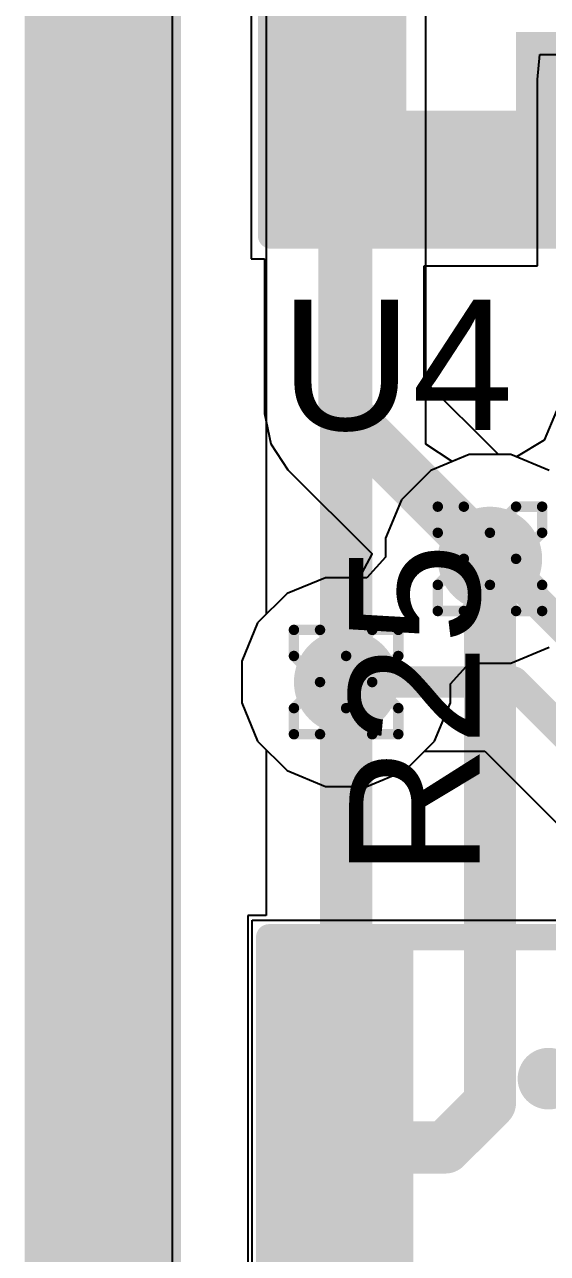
# Model space of a CAD drawing. Header units: inches. Extents: x -0.5 to 14, y -0.2 to 4.7.
# Drawn here: x -0.1492 to -0.049, y 0.5899 to 0.8255 of the extents above; entities that cross this region are included whole.
import ezdxf

# ---------------------------------------------------------------- set-up
doc = ezdxf.new("R2010")
doc.units = ezdxf.units.IN
doc.header["$MEASUREMENT"] = 0
for name, color, linetype in [('Board_outline', 56, 'Continuous'), ('Bottom Layer', 5, 'Continuous'), ('Bottom Overlay', 54, 'Continuous'), ('Drill Drawing', 1, 'Continuous'), ('GND', 16, 'Continuous'), ('Keep-Out Layer', 6, 'Continuous'), ('POWER', 76, 'Continuous'), ('Top Layer', 1, 'Continuous'), ('Top Overlay', 2, 'Continuous'), ('Top Paste', 8, 'Continuous'), ('Top Solder', 216, 'Continuous'), ('Via Holes', 16, 'Continuous')]:
    doc.layers.add(name, color=color, linetype=linetype)
doc.styles.add('Arial', font='', dxfattribs={"height": 0.2})
doc.styles.get('Arial').set_extended_font_data('Arial')

# ---------------------------------------------------------------- blocks, each defined once
blk = doc.blocks.new('SPL06_001_15')
at = {"layer": 'Top Layer'}
for points in [[(-0.0374, 0.02953), (-0.0374, 0.04725), (-0.01968, 0.04725), (-0.01968, 0.02953)], [(0.01968, 0.02953), (0.01968, 0.04725), (0.0374, 0.04725), (0.0374, 0.02953)], [(-0.0374, 0.00393), (-0.0374, 0.02165), (-0.01968, 0.02165), (-0.01968, 0.00393)], [(0.01968, 0.00393), (0.01968, 0.02165), (0.0374, 0.02165), (0.0374, 0.00393)], [(-0.0374, -0.02165), (-0.0374, -0.00393), (-0.01968, -0.00393), (-0.01968, -0.02165)], [(0.01968, -0.02165), (0.01968, -0.00393), (0.0374, -0.00393), (0.0374, -0.02165)], [(-0.0374, -0.04725), (-0.0374, -0.02953), (-0.01968, -0.02953), (-0.01968, -0.04725)], [(0.01968, -0.04725), (0.01968, -0.02953), (0.0374, -0.02953), (0.0374, -0.04725)]]:
    blk.add_hatch(color=1, dxfattribs=at).paths.add_polyline_path(points)
at = {"layer": 'Top Paste'}
for points in [[(-0.0374, 0.02953), (-0.0374, 0.04725), (-0.01968, 0.04725), (-0.01968, 0.02953)], [(0.01968, 0.02953), (0.01968, 0.04725), (0.0374, 0.04725), (0.0374, 0.02953)], [(-0.0374, 0.00393), (-0.0374, 0.02165), (-0.01968, 0.02165), (-0.01968, 0.00393)], [(0.01968, 0.00393), (0.01968, 0.02165), (0.0374, 0.02165), (0.0374, 0.00393)], [(-0.0374, -0.02165), (-0.0374, -0.00393), (-0.01968, -0.00393), (-0.01968, -0.02165)], [(0.01968, -0.02165), (0.01968, -0.00393), (0.0374, -0.00393), (0.0374, -0.02165)], [(-0.0374, -0.04725), (-0.0374, -0.02953), (-0.01968, -0.02953), (-0.01968, -0.04725)], [(0.01968, -0.04725), (0.01968, -0.02953), (0.0374, -0.02953), (0.0374, -0.04725)]]:
    blk.add_hatch(color=8, dxfattribs=at).paths.add_polyline_path(points)
at = {"layer": 'Top Solder'}
for points in [[(-0.0414, 0.02553), (-0.0414, 0.05125), (-0.01568, 0.05125), (-0.01568, 0.02553)], [(0.01568, 0.02553), (0.01568, 0.05125), (0.0414, 0.05125), (0.0414, 0.02553)], [(-0.0414, -0.00007), (-0.0414, 0.02565), (-0.01568, 0.02565), (-0.01568, -0.00007)], [(0.01568, -0.00007), (0.01568, 0.02565), (0.0414, 0.02565), (0.0414, -0.00007)], [(-0.0414, -0.02565), (-0.0414, 0.00007), (-0.01568, 0.00007), (-0.01568, -0.02565)], [(0.01568, -0.02565), (0.01568, 0.00007), (0.0414, 0.00007), (0.0414, -0.02565)], [(-0.0414, -0.05125), (-0.0414, -0.02553), (-0.01568, -0.02553), (-0.01568, -0.05125)], [(0.01568, -0.05125), (0.01568, -0.02553), (0.0414, -0.02553), (0.0414, -0.05125)]]:
    blk.add_hatch(color=216, dxfattribs=at).paths.add_polyline_path(points)
at = {"layer": 'Top Overlay'}
for p, q in [((-0.00158, 0.03701), (-0.00158, 0.04567)), ((-0.00158, 0.04567), (0, 0.04567)), ((0, 0.04567), (0, 0.03701)), ((-0.00536, 0.04065), (-0.00536, 0.04222)), ((-0.00536, 0.04222), (0.0033, 0.04222)), ((0.0033, 0.04065), (-0.00536, 0.04065)), ((0.0033, 0.04222), (0.0033, 0.04065)), ((0.0033, 0.04065), (0.0033, 0.04065)), ((-0.00158, 0.03701), (-0.00158, 0.03701)), ((0, 0.03701), (-0.00158, 0.03701))]:
    blk.add_line(p, q, dxfattribs=at)
for points in [[(0.0433, 0.0531, 0.005, 0.005, 0), (-0.04346, 0.0531, 0.005, 0.005, 0)], [(-0.04346, 0.0531, 0.005, 0.005, 0), (-0.04346, -0.0531, 0.005, 0.005, 0)], [(0.0433, 0.0531, 0.005, 0.005, 0), (0.0433, -0.0531, 0.005, 0.005, 0)], [(0.05354, 0.04361, 0.005, 0.005, 0), (0.04854, 0.03861, 0.005, 0.005, 0)], [(0.05354, 0.04361, 0.005, 0.005, 0), (0.05354, 0.03361, 0.005, 0.005, 0)], [(0.05354, 0.03361, 0.005, 0.005, 0), (0.04854, 0.03861, 0.005, 0.005, 0)], [(0.0433, -0.0531, 0.005, 0.005, 0), (-0.04346, -0.0531, 0.005, 0.005, 0)]]:
    blk.add_lwpolyline(points, format="xyseb", dxfattribs=at)
for points in [[(-0.04471, 0.0531, 0.0025, 0.0025, 1), (-0.04221, 0.0531, 0.0025, 0.0025, 1)], [(-0.04471, 0.0531, 0.0025, 0.0025, 1), (-0.04221, 0.0531, 0.0025, 0.0025, 1)], [(0.04205, 0.0531, 0.0025, 0.0025, 1), (0.04455, 0.0531, 0.0025, 0.0025, 1)], [(0.04205, 0.0531, 0.0025, 0.0025, 1), (0.04455, 0.0531, 0.0025, 0.0025, 1)], [(0.05229, 0.04361, 0.0025, 0.0025, 1), (0.05479, 0.04361, 0.0025, 0.0025, 1)], [(0.05229, 0.04361, 0.0025, 0.0025, 1), (0.05479, 0.04361, 0.0025, 0.0025, 1)], [(0.04729, 0.03861, 0.0025, 0.0025, 1), (0.04979, 0.03861, 0.0025, 0.0025, 1)], [(0.04729, 0.03861, 0.0025, 0.0025, 1), (0.04979, 0.03861, 0.0025, 0.0025, 1)], [(0.05229, 0.03361, 0.0025, 0.0025, 1), (0.05479, 0.03361, 0.0025, 0.0025, 1)], [(0.05229, 0.03361, 0.0025, 0.0025, 1), (0.05479, 0.03361, 0.0025, 0.0025, 1)], [(-0.00729, -0.02598, 0.00591, 0.00591, 1), (-0.01319, -0.02598, 0.00591, 0.00591, 1)], [(-0.01467, -0.02598, 0.00295, 0.00295, 1), (-0.01171, -0.02598, 0.00295, 0.00295, 1)], [(-0.00877, -0.02598, 0.00295, 0.00295, 1), (-0.00581, -0.02598, 0.00295, 0.00295, 1)], [(-0.04471, -0.0531, 0.0025, 0.0025, 1), (-0.04221, -0.0531, 0.0025, 0.0025, 1)], [(-0.04471, -0.0531, 0.0025, 0.0025, 1), (-0.04221, -0.0531, 0.0025, 0.0025, 1)], [(0.04205, -0.0531, 0.0025, 0.0025, 1), (0.04455, -0.0531, 0.0025, 0.0025, 1)], [(0.04205, -0.0531, 0.0025, 0.0025, 1), (0.04455, -0.0531, 0.0025, 0.0025, 1)]]:
    blk.add_lwpolyline(points, format="xyseb", close=True, dxfattribs=at)
blk = doc.blocks.new('12_LGA__2_2__31')
at = {"layer": 'Top Layer'}
for points in [[(-0.01673, 0.0378), (-0.00295, 0.0378), (-0.00295, 0.02205), (-0.01673, 0.02205)], [(0.00295, 0.0378), (0.01673, 0.0378), (0.01673, 0.02205), (0.00295, 0.02205)], [(-0.0378, 0.03642), (-0.02205, 0.03642), (-0.02205, 0.02264), (-0.0378, 0.02264)], [(0.02205, 0.03642), (0.0378, 0.03642), (0.0378, 0.02264), (0.02205, 0.02264)], [(-0.0378, 0.01673), (-0.02205, 0.01673), (-0.02205, 0.00295), (-0.0378, 0.00295)], [(0.02205, 0.01673), (0.0378, 0.01673), (0.0378, 0.00295), (0.02205, 0.00295)], [(-0.0378, -0.00295), (-0.02205, -0.00295), (-0.02205, -0.01673), (-0.0378, -0.01673)], [(0.02205, -0.00295), (0.0378, -0.00295), (0.0378, -0.01673), (0.02205, -0.01673)], [(-0.0378, -0.02264), (-0.02205, -0.02264), (-0.02205, -0.03642), (-0.0378, -0.03642)], [(-0.01673, -0.02205), (-0.00295, -0.02205), (-0.00295, -0.0378), (-0.01673, -0.0378)], [(0.00295, -0.02205), (0.01673, -0.02205), (0.01673, -0.0378), (0.00295, -0.0378)], [(0.02205, -0.02264), (0.0378, -0.02264), (0.0378, -0.03642), (0.02205, -0.03642)]]:
    blk.add_hatch(color=1, dxfattribs=at).paths.add_polyline_path(points)
at = {"layer": 'Top Paste'}
for points in [[(-0.01673, 0.0378), (-0.00295, 0.0378), (-0.00295, 0.02205), (-0.01673, 0.02205)], [(0.00295, 0.0378), (0.01673, 0.0378), (0.01673, 0.02205), (0.00295, 0.02205)], [(-0.0378, 0.03642), (-0.02205, 0.03642), (-0.02205, 0.02264), (-0.0378, 0.02264)], [(0.02205, 0.03642), (0.0378, 0.03642), (0.0378, 0.02264), (0.02205, 0.02264)], [(-0.0378, 0.01673), (-0.02205, 0.01673), (-0.02205, 0.00295), (-0.0378, 0.00295)], [(0.02205, 0.01673), (0.0378, 0.01673), (0.0378, 0.00295), (0.02205, 0.00295)], [(-0.0378, -0.00295), (-0.02205, -0.00295), (-0.02205, -0.01673), (-0.0378, -0.01673)], [(0.02205, -0.00295), (0.0378, -0.00295), (0.0378, -0.01673), (0.02205, -0.01673)], [(-0.0378, -0.02264), (-0.02205, -0.02264), (-0.02205, -0.03642), (-0.0378, -0.03642)], [(-0.01673, -0.02205), (-0.00295, -0.02205), (-0.00295, -0.0378), (-0.01673, -0.0378)], [(0.00295, -0.02205), (0.01673, -0.02205), (0.01673, -0.0378), (0.00295, -0.0378)], [(0.02205, -0.02264), (0.0378, -0.02264), (0.0378, -0.03642), (0.02205, -0.03642)]]:
    blk.add_hatch(color=8, dxfattribs=at).paths.add_polyline_path(points)
at = {"layer": 'Top Solder'}
for points in [[(-0.0418, 0.04042), (-0.01805, 0.04042), (-0.01805, 0.01864), (-0.0418, 0.01864)], [(-0.02073, 0.0418), (0.00105, 0.0418), (0.00105, 0.01805), (-0.02073, 0.01805)], [(-0.00105, 0.0418), (0.02073, 0.0418), (0.02073, 0.01805), (-0.00105, 0.01805)], [(0.01805, 0.04042), (0.0418, 0.04042), (0.0418, 0.01864), (0.01805, 0.01864)], [(-0.0418, 0.02073), (-0.01805, 0.02073), (-0.01805, -0.00105), (-0.0418, -0.00105)], [(0.01805, 0.02073), (0.0418, 0.02073), (0.0418, -0.00105), (0.01805, -0.00105)], [(-0.0418, 0.00105), (-0.01805, 0.00105), (-0.01805, -0.02073), (-0.0418, -0.02073)], [(0.01805, 0.00105), (0.0418, 0.00105), (0.0418, -0.02073), (0.01805, -0.02073)], [(-0.0418, -0.01864), (-0.01805, -0.01864), (-0.01805, -0.04042), (-0.0418, -0.04042)], [(-0.02073, -0.01805), (0.00105, -0.01805), (0.00105, -0.0418), (-0.02073, -0.0418)], [(-0.00105, -0.01805), (0.02073, -0.01805), (0.02073, -0.0418), (-0.00105, -0.0418)], [(0.01805, -0.01864), (0.0418, -0.01864), (0.0418, -0.04042), (0.01805, -0.04042)]]:
    blk.add_hatch(color=216, dxfattribs=at).paths.add_polyline_path(points)
at = {"layer": 'Top Overlay'}
for points in [[(-0.041, 0.043, 0.005, 0.005, 0), (0.044, 0.043, 0.005, 0.005, 0)], [(0.044, -0.042, 0.005, 0.005, 0), (0.044, 0.043, 0.005, 0.005, 0)], [(-0.049, 0.025, 0.005, 0.005, 0), (-0.049, 0.035, 0.005, 0.005, 0)], [(-0.049, 0.035, 0.005, 0.005, 0), (-0.044, 0.03, 0.005, 0.005, 0)], [(-0.049, 0.025, 0.005, 0.005, 0), (-0.044, 0.03, 0.005, 0.005, 0)], [(-0.044, -0.042, 0.005, 0.005, 0), (-0.044, 0.019, 0.005, 0.005, 0)], [(-0.044, -0.042, 0.005, 0.005, 0), (0.044, -0.042, 0.005, 0.005, 0)]]:
    blk.add_lwpolyline(points, format="xyseb", dxfattribs=at)
for points in [[(-0.04225, 0.043, 0.0025, 0.0025, 1), (-0.03975, 0.043, 0.0025, 0.0025, 1)], [(0.04275, 0.043, 0.0025, 0.0025, 1), (0.04525, 0.043, 0.0025, 0.0025, 1)], [(0.04275, 0.043, 0.0025, 0.0025, 1), (0.04525, 0.043, 0.0025, 0.0025, 1)], [(-0.05025, 0.035, 0.0025, 0.0025, 1), (-0.04775, 0.035, 0.0025, 0.0025, 1)], [(-0.05025, 0.035, 0.0025, 0.0025, 1), (-0.04775, 0.035, 0.0025, 0.0025, 1)], [(-0.04525, 0.03, 0.0025, 0.0025, 1), (-0.04275, 0.03, 0.0025, 0.0025, 1)], [(-0.04525, 0.03, 0.0025, 0.0025, 1), (-0.04275, 0.03, 0.0025, 0.0025, 1)], [(-0.05025, 0.025, 0.0025, 0.0025, 1), (-0.04775, 0.025, 0.0025, 0.0025, 1)], [(-0.05025, 0.025, 0.0025, 0.0025, 1), (-0.04775, 0.025, 0.0025, 0.0025, 1)], [(-0.04525, 0.019, 0.0025, 0.0025, 1), (-0.04275, 0.019, 0.0025, 0.0025, 1)], [(-0.04525, -0.042, 0.0025, 0.0025, 1), (-0.04275, -0.042, 0.0025, 0.0025, 1)], [(-0.04525, -0.042, 0.0025, 0.0025, 1), (-0.04275, -0.042, 0.0025, 0.0025, 1)], [(0.04275, -0.042, 0.0025, 0.0025, 1), (0.04525, -0.042, 0.0025, 0.0025, 1)], [(0.04275, -0.042, 0.0025, 0.0025, 1), (0.04525, -0.042, 0.0025, 0.0025, 1)]]:
    blk.add_lwpolyline(points, format="xyseb", close=True, dxfattribs=at)

msp = doc.modelspace()

# ---------------------------------------------------------------- hatches: boundary and pattern name
at = {"layer": 'Bottom Layer'}
h = msp.add_hatch(color=5, dxfattribs=at)
edge = h.paths.add_edge_path()
edge.add_arc((-0.06004, 0.72306), 0.01, 0, 360)
h = msp.add_hatch(color=5, dxfattribs=at)
edge = h.paths.add_edge_path()
edge.add_arc((-0.0876, 0.69944), 0.01, 0, 360)
at = {"layer": 'GND'}
h = msp.add_hatch(color=16, dxfattribs=at)
edge = h.paths.add_edge_path()
edge.add_arc((-0.06004, 0.72306), 0.01, 0, 360)
h = msp.add_hatch(color=16, dxfattribs=at)
edge = h.paths.add_edge_path()
edge.add_arc((-0.0876, 0.69944), 0.01, 0, 360)
at = {"layer": 'POWER'}
h = msp.add_hatch(color=76, dxfattribs=at)
edge = h.paths.add_edge_path()
edge.add_arc((-0.06004, 0.72306), 0.01, 0, 360)
h = msp.add_hatch(color=76, dxfattribs=at)
edge = h.paths.add_edge_path()
edge.add_arc((-0.0876, 0.69944), 0.01, 0, 360)
at = {"layer": 'Top Layer'}
for points in [[(-0.05505, 0.7892), (-0.0202, 0.7892), (-0.0202, 0.82405), (-0.05505, 0.82405)], [(-0.05505, 0.78282), (0.07592, 0.78282), (0.07592, 0.79857), (-0.05505, 0.79857)]]:
    msp.add_hatch(color=1, dxfattribs=at).paths.add_polyline_path(points)
h = msp.add_hatch(color=1, dxfattribs=at)
edge = h.paths.add_edge_path()
edge.add_arc((-0.06004, 0.72306), 0.01, 0, 360)
h = msp.add_hatch(color=1, dxfattribs=at)
edge = h.paths.add_edge_path()
edge.add_arc((-0.0876, 0.69944), 0.01, 0, 360)
at = {"layer": 'Via Holes'}
h = msp.add_hatch(color=7, dxfattribs=at)
edge = h.paths.add_edge_path()
edge.add_arc((-0.06004, 0.72306), 0.005, 0, 360)
h = msp.add_hatch(color=7, dxfattribs=at)
edge = h.paths.add_edge_path()
edge.add_arc((-0.0876, 0.69944), 0.005, 0, 360)

# ---------------------------------------------------------------- linework, layer by layer
at = {"layer": 'Board_outline'}
for points in [[(-0.13421, -0.08202, 0.03, 0.03, 0), (-0.13421, 1.68018, 0.03, 0.03, 0)], [(-0.13421, -0.08202, 0.03, 0.03, 0), (-0.13421, 1.68018, 0.03, 0.03, 0)], [(-0.13421, -0.08202, 0.03, 0.03, 0), (-0.13421, 1.68018, 0.03, 0.03, 0)], [(-0.13421, -0.08302, 0.03, 0.03, 0), (-0.13421, 1.67918, 0.03, 0.03, 0)]]:
    msp.add_lwpolyline(points, format="xyseb", dxfattribs=at)
at = {"layer": 'Bottom Layer'}
for p, q in [((-0.12087, -0.08112), (-0.12087, 1.68018)), ((-0.10289, 0.8676), (-0.10289, 0.71243)), ((-0.0723, 0.74504), (-0.0723, 0.8676)), ((-0.0673, 0.7417), (-0.0723, 0.74504)), ((-0.06402, 0.74306), (-0.0673, 0.7417)), ((-0.05607, 0.74306), (-0.06402, 0.74306)), ((-0.04872, 0.74001), (-0.05607, 0.74306)), ((-0.10289, 0.71243), (-0.10455, 0.71077)), ((-0.10455, 0.71077), (-0.1076, 0.70342)), ((-0.05607, 0.70306), (-0.04872, 0.7061)), ((-0.1076, 0.70342), (-0.1076, 0.69546)), ((-0.0676, 0.69913), (-0.06402, 0.70306)), ((-0.06402, 0.70306), (-0.05607, 0.70306)), ((-0.0676, 0.69546), (-0.0676, 0.69913)), ((-0.1076, 0.69546), (-0.10455, 0.68811)), ((-0.07064, 0.68811), (-0.0676, 0.69546)), ((-0.10455, 0.68811), (-0.09892, 0.68248)), ((-0.07627, 0.68248), (-0.07064, 0.68811)), ((-0.09892, 0.68248), (-0.09157, 0.67944)), ((-0.08362, 0.67944), (-0.07627, 0.68248)), ((-0.09157, 0.67944), (-0.08362, 0.67944))]:
    msp.add_line(p, q, dxfattribs=at)
msp.add_lwpolyline([(-0.0876, 0.69944, 0.01, 0.01, 0), (-0.0876, 0.88059, 0.01, 0.01, 0)], format="xyseb", dxfattribs=at)
msp.add_lwpolyline([(-0.0901, 0.69944, 0.005, 0.005, 1), (-0.0851, 0.69944, 0.005, 0.005, 1)], format="xyseb", close=True, dxfattribs=at)
at = {"layer": 'Bottom Overlay'}
msp.add_lwpolyline([(-0.13421, -0.08202, 0.03, 0.03, 0), (-0.13421, 1.68018, 0.03, 0.03, 0)], format="xyseb", dxfattribs=at)
at = {"layer": 'Drill Drawing'}
for points in [[(-0.07004, 0.72806, 0.002, 0.002, 0), (-0.07004, 0.73306, 0.002, 0.002, 0)], [(-0.07004, 0.73306, 0.002, 0.002, 0), (-0.06504, 0.73306, 0.002, 0.002, 0)], [(-0.06504, 0.73306, 0.002, 0.002, 0), (-0.06004, 0.72806, 0.002, 0.002, 0)], [(-0.06004, 0.72806, 0.002, 0.002, 0), (-0.05504, 0.73306, 0.002, 0.002, 0)], [(-0.05504, 0.73306, 0.002, 0.002, 0), (-0.05004, 0.73306, 0.002, 0.002, 0)], [(-0.05004, 0.72806, 0.002, 0.002, 0), (-0.05004, 0.73306, 0.002, 0.002, 0)], [(-0.07004, 0.72806, 0.002, 0.002, 0), (-0.06504, 0.72306, 0.002, 0.002, 0)], [(-0.05504, 0.72306, 0.002, 0.002, 0), (-0.05004, 0.72806, 0.002, 0.002, 0)], [(-0.07004, 0.71806, 0.002, 0.002, 0), (-0.06504, 0.72306, 0.002, 0.002, 0)], [(-0.05504, 0.72306, 0.002, 0.002, 0), (-0.05004, 0.71806, 0.002, 0.002, 0)], [(-0.07004, 0.71306, 0.002, 0.002, 0), (-0.07004, 0.71806, 0.002, 0.002, 0)], [(-0.06504, 0.71306, 0.002, 0.002, 0), (-0.06004, 0.71806, 0.002, 0.002, 0)], [(-0.06004, 0.71806, 0.002, 0.002, 0), (-0.05504, 0.71306, 0.002, 0.002, 0)], [(-0.05004, 0.71306, 0.002, 0.002, 0), (-0.05004, 0.71806, 0.002, 0.002, 0)], [(-0.07004, 0.71306, 0.002, 0.002, 0), (-0.06504, 0.71306, 0.002, 0.002, 0)], [(-0.05504, 0.71306, 0.002, 0.002, 0), (-0.05004, 0.71306, 0.002, 0.002, 0)], [(-0.0976, 0.70444, 0.002, 0.002, 0), (-0.0976, 0.70944, 0.002, 0.002, 0)], [(-0.0976, 0.70944, 0.002, 0.002, 0), (-0.0926, 0.70944, 0.002, 0.002, 0)], [(-0.0926, 0.70944, 0.002, 0.002, 0), (-0.0876, 0.70444, 0.002, 0.002, 0)], [(-0.0876, 0.70444, 0.002, 0.002, 0), (-0.0826, 0.70944, 0.002, 0.002, 0)], [(-0.0826, 0.70944, 0.002, 0.002, 0), (-0.0776, 0.70944, 0.002, 0.002, 0)], [(-0.0776, 0.70444, 0.002, 0.002, 0), (-0.0776, 0.70944, 0.002, 0.002, 0)], [(-0.0976, 0.70444, 0.002, 0.002, 0), (-0.0926, 0.69944, 0.002, 0.002, 0)], [(-0.0826, 0.69944, 0.002, 0.002, 0), (-0.0776, 0.70444, 0.002, 0.002, 0)], [(-0.0976, 0.69444, 0.002, 0.002, 0), (-0.0926, 0.69944, 0.002, 0.002, 0)], [(-0.0826, 0.69944, 0.002, 0.002, 0), (-0.0776, 0.69444, 0.002, 0.002, 0)], [(-0.0976, 0.68944, 0.002, 0.002, 0), (-0.0976, 0.69444, 0.002, 0.002, 0)], [(-0.0926, 0.68944, 0.002, 0.002, 0), (-0.0876, 0.69444, 0.002, 0.002, 0)], [(-0.0876, 0.69444, 0.002, 0.002, 0), (-0.0826, 0.68944, 0.002, 0.002, 0)], [(-0.0776, 0.68944, 0.002, 0.002, 0), (-0.0776, 0.69444, 0.002, 0.002, 0)], [(-0.0976, 0.68944, 0.002, 0.002, 0), (-0.0926, 0.68944, 0.002, 0.002, 0)], [(-0.0826, 0.68944, 0.002, 0.002, 0), (-0.0776, 0.68944, 0.002, 0.002, 0)]]:
    msp.add_lwpolyline(points, format="xyseb", dxfattribs=at)
for points in [[(-0.07054, 0.73306, 0.001, 0.001, 1), (-0.06954, 0.73306, 0.001, 0.001, 1)], [(-0.07054, 0.73306, 0.001, 0.001, 1), (-0.06954, 0.73306, 0.001, 0.001, 1)], [(-0.06554, 0.73306, 0.001, 0.001, 1), (-0.06454, 0.73306, 0.001, 0.001, 1)], [(-0.06554, 0.73306, 0.001, 0.001, 1), (-0.06454, 0.73306, 0.001, 0.001, 1)], [(-0.05554, 0.73306, 0.001, 0.001, 1), (-0.05454, 0.73306, 0.001, 0.001, 1)], [(-0.05554, 0.73306, 0.001, 0.001, 1), (-0.05454, 0.73306, 0.001, 0.001, 1)], [(-0.05054, 0.73306, 0.001, 0.001, 1), (-0.04954, 0.73306, 0.001, 0.001, 1)], [(-0.05054, 0.73306, 0.001, 0.001, 1), (-0.04954, 0.73306, 0.001, 0.001, 1)], [(-0.07054, 0.72806, 0.001, 0.001, 1), (-0.06954, 0.72806, 0.001, 0.001, 1)], [(-0.07054, 0.72806, 0.001, 0.001, 1), (-0.06954, 0.72806, 0.001, 0.001, 1)], [(-0.06054, 0.72806, 0.001, 0.001, 1), (-0.05954, 0.72806, 0.001, 0.001, 1)], [(-0.06054, 0.72806, 0.001, 0.001, 1), (-0.05954, 0.72806, 0.001, 0.001, 1)], [(-0.05054, 0.72806, 0.001, 0.001, 1), (-0.04954, 0.72806, 0.001, 0.001, 1)], [(-0.05054, 0.72806, 0.001, 0.001, 1), (-0.04954, 0.72806, 0.001, 0.001, 1)], [(-0.06554, 0.72306, 0.001, 0.001, 1), (-0.06454, 0.72306, 0.001, 0.001, 1)], [(-0.06554, 0.72306, 0.001, 0.001, 1), (-0.06454, 0.72306, 0.001, 0.001, 1)], [(-0.05554, 0.72306, 0.001, 0.001, 1), (-0.05454, 0.72306, 0.001, 0.001, 1)], [(-0.05554, 0.72306, 0.001, 0.001, 1), (-0.05454, 0.72306, 0.001, 0.001, 1)], [(-0.07054, 0.71806, 0.001, 0.001, 1), (-0.06954, 0.71806, 0.001, 0.001, 1)], [(-0.07054, 0.71806, 0.001, 0.001, 1), (-0.06954, 0.71806, 0.001, 0.001, 1)], [(-0.06054, 0.71806, 0.001, 0.001, 1), (-0.05954, 0.71806, 0.001, 0.001, 1)], [(-0.06054, 0.71806, 0.001, 0.001, 1), (-0.05954, 0.71806, 0.001, 0.001, 1)], [(-0.05054, 0.71806, 0.001, 0.001, 1), (-0.04954, 0.71806, 0.001, 0.001, 1)], [(-0.05054, 0.71806, 0.001, 0.001, 1), (-0.04954, 0.71806, 0.001, 0.001, 1)], [(-0.07054, 0.71306, 0.001, 0.001, 1), (-0.06954, 0.71306, 0.001, 0.001, 1)], [(-0.07054, 0.71306, 0.001, 0.001, 1), (-0.06954, 0.71306, 0.001, 0.001, 1)], [(-0.06554, 0.71306, 0.001, 0.001, 1), (-0.06454, 0.71306, 0.001, 0.001, 1)], [(-0.06554, 0.71306, 0.001, 0.001, 1), (-0.06454, 0.71306, 0.001, 0.001, 1)], [(-0.05554, 0.71306, 0.001, 0.001, 1), (-0.05454, 0.71306, 0.001, 0.001, 1)], [(-0.05554, 0.71306, 0.001, 0.001, 1), (-0.05454, 0.71306, 0.001, 0.001, 1)], [(-0.05054, 0.71306, 0.001, 0.001, 1), (-0.04954, 0.71306, 0.001, 0.001, 1)], [(-0.05054, 0.71306, 0.001, 0.001, 1), (-0.04954, 0.71306, 0.001, 0.001, 1)], [(-0.0981, 0.70944, 0.001, 0.001, 1), (-0.0971, 0.70944, 0.001, 0.001, 1)], [(-0.0981, 0.70944, 0.001, 0.001, 1), (-0.0971, 0.70944, 0.001, 0.001, 1)], [(-0.0931, 0.70944, 0.001, 0.001, 1), (-0.0921, 0.70944, 0.001, 0.001, 1)], [(-0.0931, 0.70944, 0.001, 0.001, 1), (-0.0921, 0.70944, 0.001, 0.001, 1)], [(-0.0831, 0.70944, 0.001, 0.001, 1), (-0.0821, 0.70944, 0.001, 0.001, 1)], [(-0.0831, 0.70944, 0.001, 0.001, 1), (-0.0821, 0.70944, 0.001, 0.001, 1)], [(-0.0781, 0.70944, 0.001, 0.001, 1), (-0.0771, 0.70944, 0.001, 0.001, 1)], [(-0.0781, 0.70944, 0.001, 0.001, 1), (-0.0771, 0.70944, 0.001, 0.001, 1)], [(-0.0981, 0.70444, 0.001, 0.001, 1), (-0.0971, 0.70444, 0.001, 0.001, 1)], [(-0.0981, 0.70444, 0.001, 0.001, 1), (-0.0971, 0.70444, 0.001, 0.001, 1)], [(-0.0881, 0.70444, 0.001, 0.001, 1), (-0.0871, 0.70444, 0.001, 0.001, 1)], [(-0.0881, 0.70444, 0.001, 0.001, 1), (-0.0871, 0.70444, 0.001, 0.001, 1)], [(-0.0781, 0.70444, 0.001, 0.001, 1), (-0.0771, 0.70444, 0.001, 0.001, 1)], [(-0.0781, 0.70444, 0.001, 0.001, 1), (-0.0771, 0.70444, 0.001, 0.001, 1)], [(-0.0931, 0.69944, 0.001, 0.001, 1), (-0.0921, 0.69944, 0.001, 0.001, 1)], [(-0.0931, 0.69944, 0.001, 0.001, 1), (-0.0921, 0.69944, 0.001, 0.001, 1)], [(-0.0831, 0.69944, 0.001, 0.001, 1), (-0.0821, 0.69944, 0.001, 0.001, 1)], [(-0.0831, 0.69944, 0.001, 0.001, 1), (-0.0821, 0.69944, 0.001, 0.001, 1)], [(-0.0981, 0.69444, 0.001, 0.001, 1), (-0.0971, 0.69444, 0.001, 0.001, 1)], [(-0.0981, 0.69444, 0.001, 0.001, 1), (-0.0971, 0.69444, 0.001, 0.001, 1)], [(-0.0881, 0.69444, 0.001, 0.001, 1), (-0.0871, 0.69444, 0.001, 0.001, 1)], [(-0.0881, 0.69444, 0.001, 0.001, 1), (-0.0871, 0.69444, 0.001, 0.001, 1)], [(-0.0781, 0.69444, 0.001, 0.001, 1), (-0.0771, 0.69444, 0.001, 0.001, 1)], [(-0.0781, 0.69444, 0.001, 0.001, 1), (-0.0771, 0.69444, 0.001, 0.001, 1)], [(-0.0981, 0.68944, 0.001, 0.001, 1), (-0.0971, 0.68944, 0.001, 0.001, 1)], [(-0.0981, 0.68944, 0.001, 0.001, 1), (-0.0971, 0.68944, 0.001, 0.001, 1)], [(-0.0931, 0.68944, 0.001, 0.001, 1), (-0.0921, 0.68944, 0.001, 0.001, 1)], [(-0.0931, 0.68944, 0.001, 0.001, 1), (-0.0921, 0.68944, 0.001, 0.001, 1)], [(-0.0831, 0.68944, 0.001, 0.001, 1), (-0.0821, 0.68944, 0.001, 0.001, 1)], [(-0.0831, 0.68944, 0.001, 0.001, 1), (-0.0821, 0.68944, 0.001, 0.001, 1)], [(-0.0781, 0.68944, 0.001, 0.001, 1), (-0.0771, 0.68944, 0.001, 0.001, 1)], [(-0.0781, 0.68944, 0.001, 0.001, 1), (-0.0771, 0.68944, 0.001, 0.001, 1)]]:
    msp.add_lwpolyline(points, format="xyseb", close=True, dxfattribs=at)
at = {"layer": 'GND'}
for p, q in [((-0.12087, -0.08112), (-0.12087, 1.68018)), ((-0.06402, 0.74306), (-0.07137, 0.74001)), ((-0.05607, 0.74306), (-0.06402, 0.74306)), ((-0.04872, 0.74001), (-0.05607, 0.74306)), ((-0.07137, 0.74001), (-0.077, 0.73439)), ((-0.077, 0.73439), (-0.08004, 0.72704)), ((-0.08004, 0.72704), (-0.08004, 0.72337)), ((-0.08004, 0.72337), (-0.08362, 0.71944)), ((-0.09157, 0.71944), (-0.09892, 0.71639)), ((-0.08362, 0.71944), (-0.09157, 0.71944)), ((-0.09892, 0.71639), (-0.10455, 0.71077)), ((-0.10455, 0.71077), (-0.1076, 0.70342)), ((-0.1076, 0.70342), (-0.1076, 0.69546)), ((-0.1076, 0.69546), (-0.10455, 0.68811)), ((-0.10455, 0.68811), (-0.09892, 0.68248)), ((-0.07627, 0.68248), (-0.07257, 0.68618)), ((-0.07257, 0.68618), (-0.06104, 0.68618)), ((-0.06104, 0.68618), (-0.00868, 0.63383)), ((-0.09892, 0.68248), (-0.09157, 0.67944)), ((-0.08362, 0.67944), (-0.07627, 0.68248)), ((-0.09157, 0.67944), (-0.08362, 0.67944))]:
    msp.add_line(p, q, dxfattribs=at)
for points in [[(-0.06004, 0.72306, 0.006, 0.006, 0), (-0.05915, 0.72306, 0.006, 0.006, 0)], [(-0.05915, 0.72306, 0.006, 0.006, 0), (0.00671, 0.6572, 0.006, 0.006, 0)], [(-0.0876, 0.69944, 0.006, 0.006, 0), (-0.05555, 0.69944, 0.006, 0.006, 0)], [(-0.05555, 0.69944, 0.006, 0.006, 0), (0.0007, 0.6432, 0.006, 0.006, 0)]]:
    msp.add_lwpolyline(points, format="xyseb", dxfattribs=at)
for points in [[(-0.06154, 0.72306, 0.003, 0.003, 1), (-0.05854, 0.72306, 0.003, 0.003, 1)], [(-0.06065, 0.72306, 0.003, 0.003, 1), (-0.05765, 0.72306, 0.003, 0.003, 1)], [(-0.06065, 0.72306, 0.003, 0.003, 1), (-0.05765, 0.72306, 0.003, 0.003, 1)], [(-0.0891, 0.69944, 0.003, 0.003, 1), (-0.0861, 0.69944, 0.003, 0.003, 1)], [(-0.05705, 0.69944, 0.003, 0.003, 1), (-0.05405, 0.69944, 0.003, 0.003, 1)], [(-0.05705, 0.69944, 0.003, 0.003, 1), (-0.05405, 0.69944, 0.003, 0.003, 1)]]:
    msp.add_lwpolyline(points, format="xyseb", close=True, dxfattribs=at)
at = {"layer": 'Keep-Out Layer'}
msp.add_lwpolyline([(-0.13421, -0.08202, 0.00616, 0.00616, 0), (-0.13421, 1.68018, 0.00616, 0.00616, 0)], format="xyseb", dxfattribs=at)
msp.add_lwpolyline([(-0.13421, -0.08202, 0.00616, 0.00616, 0), (-0.13421, 1.68018, 0.00616, 0.00616, 0)], format="xyseb", dxfattribs=at)
at = {"layer": 'POWER'}
for p, q in [((-0.12087, 0.31049), (-0.12087, 1.68018)), ((-0.04731, 0.75143), (-0.04964, 0.74581)), ((-0.04964, 0.74581), (-0.05498, 0.74261)), ((-0.06402, 0.74306), (-0.07137, 0.74001)), ((-0.05607, 0.74306), (-0.06402, 0.74306)), ((-0.05498, 0.74261), (-0.05607, 0.74306)), ((-0.07137, 0.74001), (-0.077, 0.73439)), ((-0.077, 0.73439), (-0.08004, 0.72704)), ((-0.08004, 0.72704), (-0.08004, 0.72337)), ((-0.08004, 0.72337), (-0.08362, 0.71944)), ((-0.09157, 0.71944), (-0.09892, 0.71639)), ((-0.08362, 0.71944), (-0.09157, 0.71944)), ((-0.09892, 0.71639), (-0.10455, 0.71077)), ((-0.10455, 0.71077), (-0.1076, 0.70342)), ((-0.05607, 0.70306), (-0.04872, 0.7061)), ((-0.1076, 0.70342), (-0.1076, 0.69546)), ((-0.0676, 0.69913), (-0.06402, 0.70306)), ((-0.06402, 0.70306), (-0.05607, 0.70306)), ((-0.0676, 0.69546), (-0.0676, 0.69913)), ((-0.1076, 0.69546), (-0.10455, 0.68811)), ((-0.07064, 0.68811), (-0.0676, 0.69546)), ((-0.10455, 0.68811), (-0.09892, 0.68248)), ((-0.07627, 0.68248), (-0.07064, 0.68811)), ((-0.09892, 0.68248), (-0.09157, 0.67944)), ((-0.08362, 0.67944), (-0.07627, 0.68248)), ((-0.09157, 0.67944), (-0.08362, 0.67944))]:
    msp.add_line(p, q, dxfattribs=at)
at = {"layer": 'Top Layer'}
for p, q in [((-0.12087, -0.08112), (-0.12087, 1.68018)), ((-0.1058, 0.83964), (-0.1058, 0.81995)), ((-0.1058, 0.81995), (-0.1058, 0.78058)), ((-0.05095, 0.81495), (-0.05048, 0.81976)), ((-0.05048, 0.81976), (-0.0131, 0.81976)), ((-0.05095, 0.7792), (-0.05095, 0.81495)), ((-0.05095, 0.81495), (-0.05095, 0.81495)), ((-0.1058, 0.78058), (-0.10322, 0.78058)), ((-0.10322, 0.78058), (-0.10322, 0.75094)), ((-0.07263, 0.75727), (-0.07263, 0.7792)), ((-0.07263, 0.7792), (-0.05095, 0.7792)), ((-0.05842, 0.74306), (-0.07263, 0.75727)), ((-0.10322, 0.75094), (-0.10205, 0.74508)), ((-0.10205, 0.74508), (-0.09874, 0.74012)), ((-0.05607, 0.74306), (-0.05842, 0.74306)), ((-0.04872, 0.74001), (-0.05607, 0.74306)), ((-0.09874, 0.74012), (-0.08267, 0.72406)), ((-0.08269, 0.72398), (-0.08513, 0.71944)), ((-0.08267, 0.72406), (-0.08269, 0.72398)), ((-0.09157, 0.71944), (-0.09892, 0.71639)), ((-0.08513, 0.71944), (-0.09157, 0.71944)), ((-0.09892, 0.71639), (-0.10455, 0.71077)), ((-0.10455, 0.71077), (-0.1076, 0.70342)), ((-0.1076, 0.70342), (-0.1076, 0.69546)), ((-0.1076, 0.69546), (-0.10455, 0.68811)), ((-0.10455, 0.68811), (-0.10289, 0.68645)), ((-0.10289, 0.68645), (-0.10289, 0.65469)), ((-0.10289, 0.65469), (-0.10645, 0.65469)), ((-0.10645, 0.65469), (-0.10645, 0.61697)), ((-0.1056, 0.53983), (-0.1056, 0.65383)), ((-0.1056, 0.65383), (-0.0116, 0.65383)), ((-0.10645, 0.61697), (-0.10645, 0.59137)), ((-0.10645, 0.59137), (-0.10645, 0.56579))]:
    msp.add_line(p, q, dxfattribs=at)
for points in [[(-0.08792, 0.75094, 0.01, 0.01, 0), (-0.08792, 0.79747, 0.01, 0.01, 0)], [(-0.08792, 0.75094, 0.01, 0.01, 0), (-0.06004, 0.72306, 0.01, 0.01, 0)], [(-0.06004, 0.61878, 0.01, 0.01, 0), (-0.06004, 0.72306, 0.01, 0.01, 0)], [(-0.0876, 0.63679, 0.01, 0.01, 0), (-0.0876, 0.69944, 0.01, 0.01, 0)], [(-0.08808, 0.63631, 0.01, 0.01, 0), (-0.0876, 0.63679, 0.01, 0.01, 0)], [(-0.08808, 0.63631, 0.008, 0.008, 0), (-0.0876, 0.63583, 0.008, 0.008, 0)], [(-0.0686, 0.61023, 0.01, 0.01, 0), (-0.06004, 0.61878, 0.01, 0.01, 0)], [(-0.0876, 0.61023, 0.01, 0.01, 0), (-0.0686, 0.61023, 0.01, 0.01, 0)]]:
    msp.add_lwpolyline(points, format="xyseb", dxfattribs=at)
for points in [[(-0.09042, 0.79747, 0.005, 0.005, 1), (-0.08542, 0.79747, 0.005, 0.005, 1)], [(-0.09042, 0.75094, 0.005, 0.005, 1), (-0.08542, 0.75094, 0.005, 0.005, 1)], [(-0.09042, 0.75094, 0.005, 0.005, 1), (-0.08542, 0.75094, 0.005, 0.005, 1)], [(-0.06254, 0.72306, 0.005, 0.005, 1), (-0.05754, 0.72306, 0.005, 0.005, 1)], [(-0.06254, 0.72306, 0.005, 0.005, 1), (-0.05754, 0.72306, 0.005, 0.005, 1)], [(-0.0901, 0.69944, 0.005, 0.005, 1), (-0.0851, 0.69944, 0.005, 0.005, 1)], [(-0.09058, 0.63631, 0.005, 0.005, 1), (-0.08558, 0.63631, 0.005, 0.005, 1)], [(-0.0901, 0.63679, 0.005, 0.005, 1), (-0.0851, 0.63679, 0.005, 0.005, 1)], [(-0.0901, 0.63679, 0.005, 0.005, 1), (-0.0851, 0.63679, 0.005, 0.005, 1)], [(-0.09008, 0.63631, 0.004, 0.004, 1), (-0.08608, 0.63631, 0.004, 0.004, 1)], [(-0.0896, 0.63583, 0.004, 0.004, 1), (-0.0856, 0.63583, 0.004, 0.004, 1)], [(-0.06254, 0.61878, 0.005, 0.005, 1), (-0.05754, 0.61878, 0.005, 0.005, 1)], [(-0.06254, 0.61878, 0.005, 0.005, 1), (-0.05754, 0.61878, 0.005, 0.005, 1)], [(-0.0901, 0.61023, 0.005, 0.005, 1), (-0.0851, 0.61023, 0.005, 0.005, 1)], [(-0.0711, 0.61023, 0.005, 0.005, 1), (-0.0661, 0.61023, 0.005, 0.005, 1)], [(-0.0711, 0.61023, 0.005, 0.005, 1), (-0.0661, 0.61023, 0.005, 0.005, 1)]]:
    msp.add_lwpolyline(points, format="xyseb", close=True, dxfattribs=at)
at = {"layer": 'Top Overlay'}
msp.add_lwpolyline([(-0.13421, -0.08302, 0.03, 0.03, 0), (-0.13421, 1.67918, 0.03, 0.03, 0)], format="xyseb", dxfattribs=at)

# ---------------------------------------------------------------- block references
msp.add_blockref('12_LGA__2_2__31', (-0.058, 0.827))
at = {"rotation": 180}
msp.add_blockref('SPL06_001_15', (-0.05906, 0.59744), dxfattribs=at)

# ---------------------------------------------------------------- texts
at = {"layer": 'Top Overlay', "style": 'Arial'}
msp.add_text('U4', height=0.025, dxfattribs=at).set_placement((-0.1002, 0.74775))
msp.add_text('R25', height=0.025, rotation=90, dxfattribs=at).set_placement((-0.06202, 0.66202))

doc.saveas('drawing.dxf')
